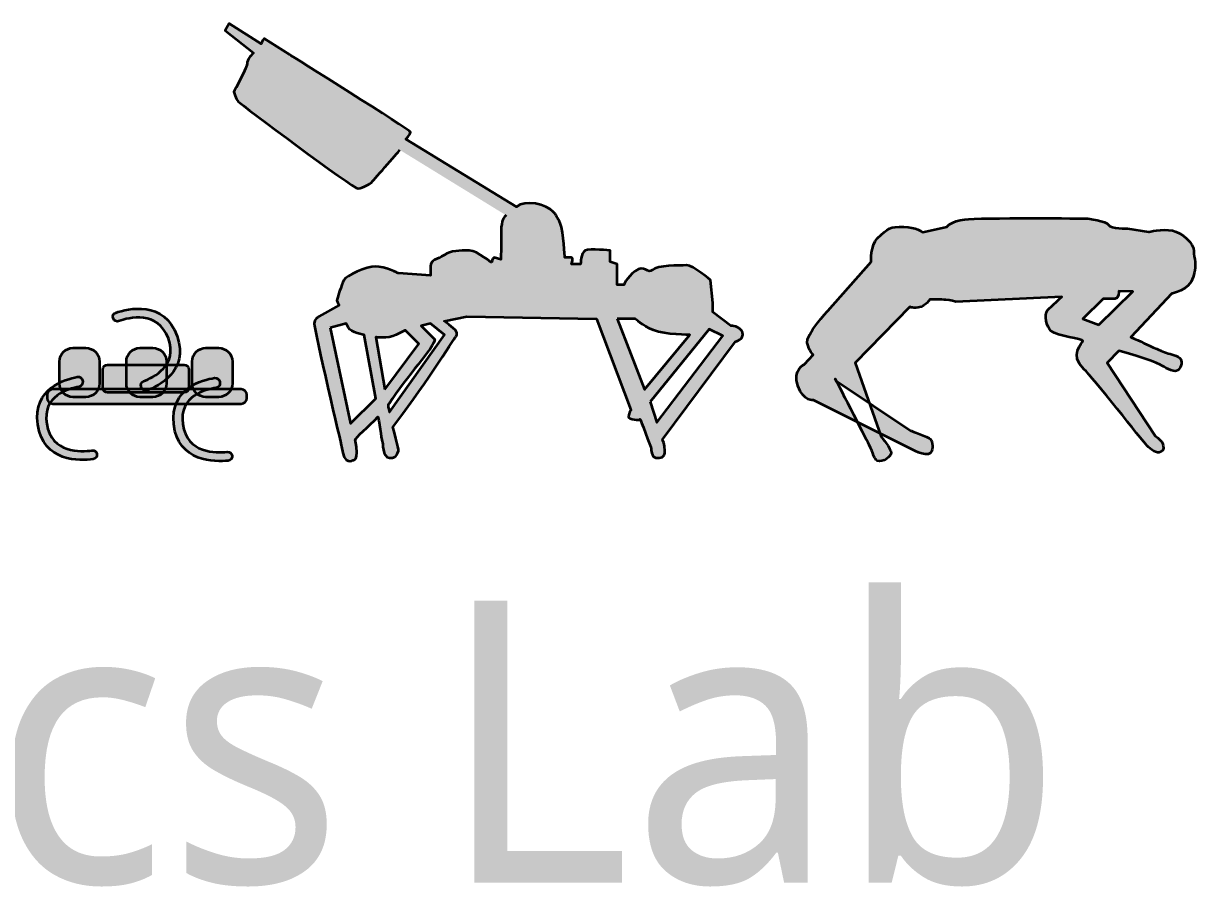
# Model space of a CAD drawing. Header units: inches. Extents: x 0.5 to 29.5, y -10.6 to -3.5.
# Drawn here: x 19.95 to 29.55, y -10.6 to -3.55 of the extents above; entities that cross this region are included whole.
import ezdxf

# ---------------------------------------------------------------- set-up
doc = ezdxf.new("R2010")
doc.units = ezdxf.units.IN
doc.header["$MEASUREMENT"] = 0
doc.layers.add('Layer 1', color=7, linetype='Continuous', lineweight=0)

# ---------------------------------------------------------------- blocks, each defined once
blk = doc.blocks.new('Block_2')
at = {"layer": 'Layer 1', "true_color": 0x000000, "transparency": 33554687}
h = blk.add_hatch(color=18, dxfattribs=at)
h.dxf.hatch_style = 2
edge = h.paths.add_edge_path()
edge.add_spline(control_points=[(20.919, -6.5292), (20.9255, -6.5466), (20.9449, -6.5555), (20.9622, -6.549), (21.0541, -6.5141), (21.3068, -6.3901), (21.2088, -6.1057), (21.1054, -5.8053), (20.8057, -5.8792), (20.7067, -5.9131), (20.6889, -5.9192), (20.6796, -5.9389), (20.6862, -5.9566), (20.6862, -5.9566), (20.6881, -5.9617), (20.6881, -5.9617), (20.6945, -5.9788), (20.7134, -5.9877), (20.7306, -5.9816), (20.8152, -5.9519), (21.0517, -5.8928), (21.1373, -6.1227), (21.2196, -6.3434), (21.0154, -6.4425), (20.9337, -6.4725), (20.9163, -6.4789), (20.9075, -6.4983), (20.914, -6.5157), (20.914, -6.5157), (20.919, -6.5292), (20.919, -6.5292)], knot_values=[0, 0, 0, 0, 1, 1, 1, 2, 2, 2, 3, 3, 3, 4, 4, 4, 5, 5, 5, 6, 6, 6, 7, 7, 7, 8, 8, 8, 9, 9, 9, 10, 10, 10, 10], degree=3, periodic=0)
h = blk.add_hatch(color=18, dxfattribs=at)
h.dxf.hatch_style = 2
edge = h.paths.add_edge_path()
edge.add_spline(control_points=[(20.4635, -6.2008), (20.4635, -6.2008), (20.3585, -6.2008), (20.3585, -6.2008), (20.2969, -6.2008), (20.2469, -6.2508), (20.2469, -6.3124), (20.2469, -6.3124), (20.2469, -6.4904), (20.2469, -6.4904), (20.2469, -6.5521), (20.2969, -6.602), (20.3585, -6.602), (20.3585, -6.602), (20.4635, -6.602), (20.4635, -6.602), (20.5252, -6.602), (20.5751, -6.5521), (20.5751, -6.4904), (20.5751, -6.4904), (20.5751, -6.3124), (20.5751, -6.3124), (20.5751, -6.2508), (20.5252, -6.2008), (20.4635, -6.2008)], knot_values=[0, 0, 0, 0, 1, 1, 1, 2, 2, 2, 3, 3, 3, 4, 4, 4, 5, 5, 5, 6, 6, 6, 7, 7, 7, 8, 8, 8, 8], degree=3, periodic=0)
h = blk.add_hatch(color=18, dxfattribs=at)
h.dxf.hatch_style = 2
edge = h.paths.add_edge_path()
edge.add_spline(control_points=[(21.0106, -6.2008), (21.0106, -6.2008), (20.9056, -6.2008), (20.9056, -6.2008), (20.8439, -6.2008), (20.794, -6.2508), (20.794, -6.3124), (20.794, -6.3124), (20.794, -6.4904), (20.794, -6.4904), (20.794, -6.5521), (20.8439, -6.602), (20.9056, -6.602), (20.9056, -6.602), (21.0106, -6.602), (21.0106, -6.602), (21.0723, -6.602), (21.1222, -6.5521), (21.1222, -6.4904), (21.1222, -6.4904), (21.1222, -6.3124), (21.1222, -6.3124), (21.1222, -6.2508), (21.0723, -6.2008), (21.0106, -6.2008)], knot_values=[0, 0, 0, 0, 1, 1, 1, 2, 2, 2, 3, 3, 3, 4, 4, 4, 5, 5, 5, 6, 6, 6, 7, 7, 7, 8, 8, 8, 8], degree=3, periodic=0)
h = blk.add_hatch(color=18, dxfattribs=at)
h.dxf.hatch_style = 2
edge = h.paths.add_edge_path()
edge.add_spline(control_points=[(21.5486, -6.2008), (21.5486, -6.2008), (21.4435, -6.2008), (21.4435, -6.2008), (21.3819, -6.2008), (21.3319, -6.2508), (21.3319, -6.3124), (21.3319, -6.3124), (21.3319, -6.4904), (21.3319, -6.4904), (21.3319, -6.5521), (21.3819, -6.602), (21.4435, -6.602), (21.4435, -6.602), (21.5486, -6.602), (21.5486, -6.602), (21.6102, -6.602), (21.6602, -6.5521), (21.6602, -6.4904), (21.6602, -6.4904), (21.6602, -6.3124), (21.6602, -6.3124), (21.6602, -6.2508), (21.6102, -6.2008), (21.5486, -6.2008)], knot_values=[0, 0, 0, 0, 1, 1, 1, 2, 2, 2, 3, 3, 3, 4, 4, 4, 5, 5, 5, 6, 6, 6, 7, 7, 7, 8, 8, 8, 8], degree=3, periodic=0)
h = blk.add_hatch(color=18, dxfattribs=at)
h.dxf.hatch_style = 2
edge = h.paths.add_edge_path()
edge.add_spline(control_points=[(20.6413, -6.5656), (20.6413, -6.5656), (21.2658, -6.5656), (21.2658, -6.5656), (21.2872, -6.5656), (21.3046, -6.5482), (21.3046, -6.5267), (21.3046, -6.5267), (21.3046, -6.3764), (21.3046, -6.3764), (21.3046, -6.355), (21.2872, -6.3376), (21.2658, -6.3376), (21.2658, -6.3376), (20.6413, -6.3376), (20.6413, -6.3376), (20.6199, -6.3376), (20.6025, -6.355), (20.6025, -6.3764), (20.6025, -6.3764), (20.6025, -6.5267), (20.6025, -6.5267), (20.6025, -6.5482), (20.6199, -6.5656), (20.6413, -6.5656)], knot_values=[0, 0, 0, 0, 1, 1, 1, 2, 2, 2, 3, 3, 3, 4, 4, 4, 5, 5, 5, 6, 6, 6, 7, 7, 7, 8, 8, 8, 8], degree=3, periodic=0)
h = blk.add_hatch(color=18, dxfattribs=at)
h.dxf.hatch_style = 2
edge = h.paths.add_edge_path()
edge.add_spline(control_points=[(20.4355, -6.4672), (20.4322, -6.4473), (20.4132, -6.4339), (20.3933, -6.4374), (20.294, -6.4552), (20.0284, -6.5304), (20.0699, -6.8251), (20.1138, -7.1369), (20.417, -7.1245), (20.5233, -7.1102), (20.5435, -7.1075), (20.5574, -7.0884), (20.5541, -7.0683), (20.5541, -7.0683), (20.5541, -7.0683), (20.5541, -7.0683), (20.5508, -7.0488), (20.5326, -7.0355), (20.5131, -7.0383), (20.4223, -7.0513), (20.1832, -7.0617), (20.1433, -6.8221), (20.105, -6.592), (20.3195, -6.5325), (20.4072, -6.5178), (20.4269, -6.5145), (20.4403, -6.4959), (20.437, -6.4761), (20.437, -6.4761), (20.4355, -6.4672), (20.4355, -6.4672)], knot_values=[0, 0, 0, 0, 1, 1, 1, 2, 2, 2, 3, 3, 3, 4, 4, 4, 5, 5, 5, 6, 6, 6, 7, 7, 7, 8, 8, 8, 9, 9, 9, 10, 10, 10, 10], degree=3, periodic=0)
h = blk.add_hatch(color=18, dxfattribs=at)
h.dxf.hatch_style = 2
edge = h.paths.add_edge_path()
edge.add_spline(control_points=[(21.5572, -6.477), (21.5544, -6.4569), (21.5358, -6.443), (21.5158, -6.446), (21.4161, -6.461), (21.1484, -6.5287), (21.1817, -6.8245), (21.217, -7.1374), (21.5204, -7.1334), (21.627, -7.1221), (21.6473, -7.12), (21.6618, -7.1013), (21.659, -7.0811), (21.659, -7.0811), (21.659, -7.0811), (21.659, -7.0811), (21.6563, -7.0615), (21.6384, -7.0478), (21.6188, -7.05), (21.5277, -7.0604), (21.2884, -7.0642), (21.2552, -6.8235), (21.2234, -6.5925), (21.4394, -6.539), (21.5274, -6.5268), (21.5473, -6.524), (21.5612, -6.5057), (21.5584, -6.4859), (21.5584, -6.4859), (21.5572, -6.477), (21.5572, -6.477)], knot_values=[0, 0, 0, 0, 1, 1, 1, 2, 2, 2, 3, 3, 3, 4, 4, 4, 5, 5, 5, 6, 6, 6, 7, 7, 7, 8, 8, 8, 9, 9, 9, 10, 10, 10, 10], degree=3, periodic=0)
h = blk.add_hatch(color=18, dxfattribs=at)
h.dxf.hatch_style = 2
edge = h.paths.add_edge_path()
edge.add_spline(control_points=[(21.7325, -6.6567), (21.7325, -6.6567), (20.1928, -6.6567), (20.1928, -6.6567), (20.1673, -6.6567), (20.1466, -6.636), (20.1466, -6.6105), (20.1466, -6.6105), (20.1466, -6.5844), (20.1466, -6.5844), (20.1466, -6.5589), (20.1673, -6.5382), (20.1928, -6.5382), (20.1928, -6.5382), (21.7325, -6.5382), (21.7325, -6.5382), (21.758, -6.5382), (21.7787, -6.5589), (21.7787, -6.5844), (21.7787, -6.5844), (21.7787, -6.6105), (21.7787, -6.6105), (21.7787, -6.636), (21.758, -6.6567), (21.7325, -6.6567)], knot_values=[0, 0, 0, 0, 1, 1, 1, 2, 2, 2, 3, 3, 3, 4, 4, 4, 5, 5, 5, 6, 6, 6, 7, 7, 7, 8, 8, 8, 8], degree=3, periodic=0)
at = {"layer": 'Layer 1', "color": 18, "lineweight": 35, "true_color": 0x000000}
for points, knots in [([(20.919, -6.5292), (20.9255, -6.5466), (20.9449, -6.5555), (20.9622, -6.549), (21.0541, -6.5141), (21.3068, -6.3901), (21.2088, -6.1057), (21.1054, -5.8053), (20.8057, -5.8792), (20.7067, -5.9131), (20.6889, -5.9192), (20.6796, -5.9389), (20.6862, -5.9566), (20.6862, -5.9566), (20.6881, -5.9617), (20.6881, -5.9617), (20.6945, -5.9788), (20.7134, -5.9877), (20.7306, -5.9816), (20.8152, -5.9519), (21.0517, -5.8928), (21.1373, -6.1227), (21.2196, -6.3434), (21.0154, -6.4425), (20.9337, -6.4725), (20.9163, -6.4789), (20.9075, -6.4983), (20.914, -6.5157), (20.914, -6.5157), (20.919, -6.5292), (20.919, -6.5292)], [0, 0, 0, 0, 1, 1, 1, 2, 2, 2, 3, 3, 3, 4, 4, 4, 5, 5, 5, 6, 6, 6, 7, 7, 7, 8, 8, 8, 9, 9, 9, 10, 10, 10, 10]), ([(20.4635, -6.2008), (20.4635, -6.2008), (20.3585, -6.2008), (20.3585, -6.2008), (20.2969, -6.2008), (20.2469, -6.2508), (20.2469, -6.3124), (20.2469, -6.3124), (20.2469, -6.4904), (20.2469, -6.4904), (20.2469, -6.5521), (20.2969, -6.602), (20.3585, -6.602), (20.3585, -6.602), (20.4635, -6.602), (20.4635, -6.602), (20.5252, -6.602), (20.5751, -6.5521), (20.5751, -6.4904), (20.5751, -6.4904), (20.5751, -6.3124), (20.5751, -6.3124), (20.5751, -6.2508), (20.5252, -6.2008), (20.4635, -6.2008)], [0, 0, 0, 0, 1, 1, 1, 2, 2, 2, 3, 3, 3, 4, 4, 4, 5, 5, 5, 6, 6, 6, 7, 7, 7, 8, 8, 8, 8]), ([(21.0106, -6.2008), (21.0106, -6.2008), (20.9056, -6.2008), (20.9056, -6.2008), (20.8439, -6.2008), (20.794, -6.2508), (20.794, -6.3124), (20.794, -6.3124), (20.794, -6.4904), (20.794, -6.4904), (20.794, -6.5521), (20.8439, -6.602), (20.9056, -6.602), (20.9056, -6.602), (21.0106, -6.602), (21.0106, -6.602), (21.0723, -6.602), (21.1222, -6.5521), (21.1222, -6.4904), (21.1222, -6.4904), (21.1222, -6.3124), (21.1222, -6.3124), (21.1222, -6.2508), (21.0723, -6.2008), (21.0106, -6.2008)], [0, 0, 0, 0, 1, 1, 1, 2, 2, 2, 3, 3, 3, 4, 4, 4, 5, 5, 5, 6, 6, 6, 7, 7, 7, 8, 8, 8, 8]), ([(21.5486, -6.2008), (21.5486, -6.2008), (21.4435, -6.2008), (21.4435, -6.2008), (21.3819, -6.2008), (21.3319, -6.2508), (21.3319, -6.3124), (21.3319, -6.3124), (21.3319, -6.4904), (21.3319, -6.4904), (21.3319, -6.5521), (21.3819, -6.602), (21.4435, -6.602), (21.4435, -6.602), (21.5486, -6.602), (21.5486, -6.602), (21.6102, -6.602), (21.6602, -6.5521), (21.6602, -6.4904), (21.6602, -6.4904), (21.6602, -6.3124), (21.6602, -6.3124), (21.6602, -6.2508), (21.6102, -6.2008), (21.5486, -6.2008)], [0, 0, 0, 0, 1, 1, 1, 2, 2, 2, 3, 3, 3, 4, 4, 4, 5, 5, 5, 6, 6, 6, 7, 7, 7, 8, 8, 8, 8]), ([(20.6413, -6.5656), (20.6413, -6.5656), (21.2658, -6.5656), (21.2658, -6.5656), (21.2872, -6.5656), (21.3046, -6.5482), (21.3046, -6.5267), (21.3046, -6.5267), (21.3046, -6.3764), (21.3046, -6.3764), (21.3046, -6.355), (21.2872, -6.3376), (21.2658, -6.3376), (21.2658, -6.3376), (20.6413, -6.3376), (20.6413, -6.3376), (20.6199, -6.3376), (20.6025, -6.355), (20.6025, -6.3764), (20.6025, -6.3764), (20.6025, -6.5267), (20.6025, -6.5267), (20.6025, -6.5482), (20.6199, -6.5656), (20.6413, -6.5656)], [0, 0, 0, 0, 1, 1, 1, 2, 2, 2, 3, 3, 3, 4, 4, 4, 5, 5, 5, 6, 6, 6, 7, 7, 7, 8, 8, 8, 8]), ([(20.4355, -6.4672), (20.4322, -6.4473), (20.4132, -6.4339), (20.3933, -6.4374), (20.294, -6.4552), (20.0284, -6.5304), (20.0699, -6.8251), (20.1138, -7.1369), (20.417, -7.1245), (20.5233, -7.1102), (20.5435, -7.1075), (20.5574, -7.0884), (20.5541, -7.0683), (20.5541, -7.0683), (20.5541, -7.0683), (20.5541, -7.0683), (20.5508, -7.0488), (20.5326, -7.0355), (20.5131, -7.0383), (20.4223, -7.0513), (20.1832, -7.0617), (20.1433, -6.8221), (20.105, -6.592), (20.3195, -6.5325), (20.4072, -6.5178), (20.4269, -6.5145), (20.4403, -6.4959), (20.437, -6.4761), (20.437, -6.4761), (20.4355, -6.4672), (20.4355, -6.4672)], [0, 0, 0, 0, 1, 1, 1, 2, 2, 2, 3, 3, 3, 4, 4, 4, 5, 5, 5, 6, 6, 6, 7, 7, 7, 8, 8, 8, 9, 9, 9, 10, 10, 10, 10]), ([(21.5572, -6.477), (21.5544, -6.4569), (21.5358, -6.443), (21.5158, -6.446), (21.4161, -6.461), (21.1484, -6.5287), (21.1817, -6.8245), (21.217, -7.1374), (21.5204, -7.1334), (21.627, -7.1221), (21.6473, -7.12), (21.6618, -7.1013), (21.659, -7.0811), (21.659, -7.0811), (21.659, -7.0811), (21.659, -7.0811), (21.6563, -7.0615), (21.6384, -7.0478), (21.6188, -7.05), (21.5277, -7.0604), (21.2884, -7.0642), (21.2552, -6.8235), (21.2234, -6.5925), (21.4394, -6.539), (21.5274, -6.5268), (21.5473, -6.524), (21.5612, -6.5057), (21.5584, -6.4859), (21.5584, -6.4859), (21.5572, -6.477), (21.5572, -6.477)], [0, 0, 0, 0, 1, 1, 1, 2, 2, 2, 3, 3, 3, 4, 4, 4, 5, 5, 5, 6, 6, 6, 7, 7, 7, 8, 8, 8, 9, 9, 9, 10, 10, 10, 10]), ([(21.7325, -6.6567), (21.7325, -6.6567), (20.1928, -6.6567), (20.1928, -6.6567), (20.1673, -6.6567), (20.1466, -6.636), (20.1466, -6.6105), (20.1466, -6.6105), (20.1466, -6.5844), (20.1466, -6.5844), (20.1466, -6.5589), (20.1673, -6.5382), (20.1928, -6.5382), (20.1928, -6.5382), (21.7325, -6.5382), (21.7325, -6.5382), (21.758, -6.5382), (21.7787, -6.5589), (21.7787, -6.5844), (21.7787, -6.5844), (21.7787, -6.6105), (21.7787, -6.6105), (21.7787, -6.636), (21.758, -6.6567), (21.7325, -6.6567)], [0, 0, 0, 0, 1, 1, 1, 2, 2, 2, 3, 3, 3, 4, 4, 4, 5, 5, 5, 6, 6, 6, 7, 7, 7, 8, 8, 8, 8])]:
    blk.add_open_spline(points, degree=3, knots=knots, dxfattribs=at)

msp = doc.modelspace()

# ---------------------------------------------------------------- hatches: boundary and pattern name
at = {"layer": 'Layer 1', "true_color": 0x000000, "transparency": 33554687}
h = msp.add_hatch(color=18, dxfattribs=at)
h.dxf.hatch_style = 2
edge = h.paths.add_edge_path()
edge.add_spline(control_points=[(22.4598, -6.0373), (22.4598, -6.0373), (22.5901, -6.0001), (22.5901, -6.0001), (22.5901, -6.0001), (22.5901, -6.0001), (22.6087, -6.0373), (22.6273, -6.0746), (22.739, -6.0932), (22.739, -6.0932), (22.739, -6.0932), (22.832, -6.6143), (22.832, -6.6143), (22.832, -6.6143), (22.6273, -6.819), (22.6273, -6.819), (22.6273, -6.819), (22.4598, -6.0373), (22.4598, -6.0373)], knot_values=[0, 0, 0, 0, 1, 1, 1, 2, 2, 2, 3, 3, 3, 4, 4, 4, 5, 5, 5, 6, 6, 6, 6], degree=3, periodic=0)
edge = h.paths.add_edge_path()
edge.add_spline(control_points=[(22.9065, -6.5398), (22.9065, -6.5398), (22.832, -6.1118), (22.832, -6.1118), (22.832, -6.1118), (22.9251, -6.1304), (22.9995, -6.0932), (23.074, -6.056), (23.074, -6.056), (23.074, -6.056), (23.074, -6.056), (23.1856, -6.1676), (23.1856, -6.1676), (23.1856, -6.1676), (22.9065, -6.5398), (22.9065, -6.5398)], knot_values=[0, 0, 0, 0, 1, 1, 1, 2, 2, 2, 3, 3, 3, 4, 4, 4, 5, 5, 5, 5], degree=3, periodic=0)
edge = h.paths.add_edge_path()
edge.add_spline(control_points=[(22.9437, -6.6515), (23.074, -6.4468), (23.3159, -6.1862), (23.3159, -6.1304), (23.3159, -6.1304), (23.2043, -6.0187), (23.2043, -6.0187), (23.2043, -6.0187), (23.2787, -6.0001), (23.2787, -6.0001), (23.2787, -6.0001), (23.3932, -6.0932), (23.3932, -6.0932), (23.3932, -6.0932), (22.9437, -6.726), (22.9437, -6.726), (22.9251, -6.6515), (22.9337, -6.6672), (22.9437, -6.6515)], knot_values=[0, 0, 0, 0, 1, 1, 1, 2, 2, 2, 3, 3, 3, 4, 4, 4, 5, 5, 5, 6, 6, 6, 6], degree=3, periodic=0)
edge = h.paths.add_edge_path()
edge.add_spline(control_points=[(24.8048, -5.9629), (24.8048, -5.9629), (24.9537, -5.9629), (24.9537, -5.9629), (24.9537, -5.9629), (25.0095, -6.0187), (25.1026, -6.056), (25.1956, -6.0932), (25.4004, -6.0932), (25.4004, -6.0932), (25.4004, -6.0932), (25.0281, -6.5398), (25.0281, -6.5398), (25.0281, -6.5398), (24.8048, -5.9629), (24.8048, -5.9629)], knot_values=[0, 0, 0, 0, 1, 1, 1, 2, 2, 2, 3, 3, 3, 4, 4, 4, 5, 5, 5, 5], degree=3, periodic=0)
edge = h.paths.add_edge_path()
edge.add_spline(control_points=[(25.0747, -6.6422), (25.0747, -6.6422), (25.5586, -6.0467), (25.5586, -6.0467), (25.5586, -6.0467), (25.6702, -6.1025), (25.6702, -6.1025), (25.6702, -6.1025), (25.1305, -6.8097), (25.1305, -6.8097), (25.1305, -6.8097), (25.0747, -6.6422), (25.0747, -6.6422)], knot_values=[0, 0, 0, 0, 1, 1, 1, 2, 2, 2, 3, 3, 3, 4, 4, 4, 4], degree=3, periodic=0)
edge = h.paths.add_edge_path()
edge.add_spline(control_points=[(23.898, -5.1167), (23.8564, -5.1445), (23.8564, -5.2279), (23.8564, -5.2834), (23.8564, -5.3602), (23.8556, -5.479), (23.8556, -5.479), (23.8556, -5.479), (23.7998, -5.4604), (23.7998, -5.4604), (23.7998, -5.4604), (23.7812, -5.479), (23.7812, -5.4976), (23.7812, -5.5162), (23.6695, -5.4046), (23.5951, -5.4046), (23.5206, -5.4046), (23.4462, -5.4046), (23.3904, -5.4418), (23.3345, -5.479), (23.2787, -5.479), (23.2787, -5.5348), (23.2787, -5.5907), (23.2787, -5.6093), (23.2787, -5.6093), (23.2787, -5.6093), (23.0181, -5.5907), (23.0181, -5.5907), (23.0181, -5.5907), (22.9065, -5.5348), (22.832, -5.5348), (22.7576, -5.5348), (22.5901, -5.6093), (22.5715, -5.6465), (22.5529, -5.6837), (22.5156, -5.7954), (22.5156, -5.814), (22.5156, -5.8326), (22.5342, -5.8512), (22.5342, -5.8512), (22.5342, -5.8512), (22.3667, -5.9443), (22.3667, -5.9443), (22.3667, -5.9443), (22.3295, -5.9629), (22.3295, -6.0001), (22.3295, -6.059), (22.5529, -7.0051), (22.5529, -7.0051), (22.5715, -7.1726), (22.6459, -7.1168), (22.6459, -7.1168), (22.6459, -7.1168), (22.7018, -7.1354), (22.6645, -6.9493), (22.6639, -6.9414), (22.7762, -6.8376), (22.8506, -6.7632), (22.8693, -6.8376), (22.8789, -6.9776), (22.8879, -6.9679), (22.8892, -6.9664), (22.8879, -7.0982), (22.9437, -7.0982), (22.9809, -7.0982), (22.9995, -7.0982), (23.0181, -7.0424), (23.023, -7.0278), (22.971, -6.8477), (22.9716, -6.8469), (23.1856, -6.5771), (23.4834, -6.1118), (23.4834, -6.1118), (23.4834, -6.1118), (23.5113, -6.0839), (23.4834, -6.056), (23.4369, -6.0094), (23.3904, -5.9815), (23.3904, -5.9815), (23.3904, -5.9815), (23.5765, -5.9443), (23.5765, -5.9443), (23.5765, -5.9443), (24.6373, -5.9629), (24.6373, -5.9629), (24.6373, -5.9629), (24.9165, -6.7074), (24.9165, -6.7074), (24.9165, -6.7074), (24.8979, -6.7446), (24.8979, -6.7632), (24.8979, -6.7818), (24.9909, -6.8004), (24.9909, -6.7818), (24.9909, -6.7632), (25.084, -7.0237), (25.084, -7.0237), (25.084, -7.0237), (25.084, -7.0982), (25.1212, -7.0982), (25.1584, -7.0982), (25.1956, -7.1012), (25.1956, -7.0424), (25.1956, -6.9865), (25.177, -6.9493), (25.177, -6.9493), (25.177, -6.9493), (25.7726, -6.149), (25.7726, -6.149), (25.7726, -6.149), (25.847, -6.1304), (25.8284, -6.0746), (25.8098, -6.0187), (25.7354, -6.0187), (25.7354, -6.0187), (25.7354, -6.0187), (25.5865, -5.9071), (25.5865, -5.9071), (25.5865, -5.9071), (25.5865, -5.8326), (25.5865, -5.8326), (25.5865, -5.8326), (25.5679, -5.6465), (25.5679, -5.6465), (25.5679, -5.6465), (25.4283, -5.5255), (25.3725, -5.5255), (25.3166, -5.5255), (25.1305, -5.5255), (25.0933, -5.5628), (25.0561, -5.6), (25.0281, -5.5162), (24.9537, -5.5721), (24.8793, -5.6279), (24.8606, -5.6837), (24.8606, -5.6837), (24.8606, -5.6837), (24.8048, -5.6837), (24.8048, -5.6837), (24.8048, -5.6837), (24.8048, -5.5162), (24.8048, -5.5162), (24.8048, -5.5162), (24.749, -5.4976), (24.749, -5.4976), (24.749, -5.4976), (24.749, -5.4046), (24.749, -5.4046), (24.749, -5.4046), (24.5815, -5.386), (24.5443, -5.4046), (24.507, -5.4232), (24.507, -5.5162), (24.507, -5.5162), (24.507, -5.5162), (24.4326, -5.5162), (24.4326, -5.5162), (24.4326, -5.5162), (24.4512, -5.4604), (24.4326, -5.4604), (24.414, -5.4604), (24.3768, -5.4604), (24.3768, -5.4604), (24.3768, -5.4604), (24.3702, -5.2556), (24.3395, -5.1812), (24.3237, -5.1428), (24.3019, -5.1083), (24.2837, -5.0882), (24.2261, -5.0244), (24.0507, -4.9861), (23.9814, -5.0473), (23.9814, -5.0473), (23.0789, -4.4956), (23.0789, -4.4956), (23.0789, -4.4956), (23.1179, -4.4558), (23.1166, -4.4372), (23.1153, -4.4187), (22.1278, -3.8037), (22.1278, -3.8037), (22.1278, -3.8037), (21.9214, -3.6715), (21.9214, -3.6715), (21.9041, -3.6914), (21.8966, -3.715), (21.8966, -3.715), (21.8966, -3.715), (21.6343, -3.549), (21.6343, -3.549), (21.6343, -3.549), (21.601, -3.6073), (21.601, -3.6073), (21.601, -3.6073), (21.8322, -3.7891), (21.8322, -3.7891), (21.8322, -3.7891), (21.7713, -3.849), (21.7826, -3.8762), (21.7876, -3.8883), (21.6734, -4.1066), (21.6734, -4.1066), (21.6734, -4.1066), (21.687, -4.1705), (21.7069, -4.1877), (21.7268, -4.205), (22.6523, -4.9013), (22.6894, -4.8987), (22.7266, -4.8961), (22.7974, -4.8494), (22.7974, -4.8494), (22.7974, -4.8494), (23.0121, -4.6024), (23.0293, -4.5826)], knot_values=[0, 0, 0, 0, 1, 1, 1, 2, 2, 2, 3, 3, 3, 4, 4, 4, 5, 5, 5, 6, 6, 6, 7, 7, 7, 8, 8, 8, 9, 9, 9, 10, 10, 10, 11, 11, 11, 12, 12, 12, 13, 13, 13, 14, 14, 14, 15, 15, 15, 16, 16, 16, 17, 17, 17, 18, 18, 18, 19, 19, 19, 20, 20, 20, 21, 21, 21, 22, 22, 22, 23, 23, 23, 24, 24, 24, 25, 25, 25, 26, 26, 26, 27, 27, 27, 28, 28, 28, 29, 29, 29, 30, 30, 30, 31, 31, 31, 32, 32, 32, 33, 33, 33, 34, 34, 34, 35, 35, 35, 36, 36, 36, 37, 37, 37, 38, 38, 38, 39, 39, 39, 40, 40, 40, 41, 41, 41, 42, 42, 42, 43, 43, 43, 44, 44, 44, 45, 45, 45, 46, 46, 46, 47, 47, 47, 48, 48, 48, 49, 49, 49, 50, 50, 50, 51, 51, 51, 52, 52, 52, 53, 53, 53, 54, 54, 54, 55, 55, 55, 56, 56, 56, 57, 57, 57, 58, 58, 58, 59, 59, 59, 60, 60, 60, 61, 61, 61, 62, 62, 62, 63, 63, 63, 64, 64, 64, 65, 65, 65, 66, 66, 66, 67, 67, 67, 68, 68, 68, 69, 69, 69, 70, 70, 70, 71, 71, 71, 71], degree=3, periodic=0)
edge.add_line((23.0293, -4.5826), (23.898, -5.1167))
h = msp.add_hatch(color=18, dxfattribs=at)
h.dxf.hatch_style = 2
edge = h.paths.add_edge_path()
edge.add_spline(control_points=[(28.7416, -6.0129), (28.7416, -6.0129), (28.611, -5.964), (28.611, -5.964), (28.611, -5.964), (28.7742, -5.8008), (28.7742, -5.8008), (28.7742, -5.8008), (28.7892, -5.7976), (28.8724, -5.7997), (28.905, -5.8005), (28.9066, -5.7353), (28.9066, -5.7353), (28.9066, -5.7353), (29.0208, -5.7382), (29.0208, -5.7382), (29.0208, -5.7382), (28.7416, -6.0129), (28.7416, -6.0129)], knot_values=[0, 0, 0, 0, 1, 1, 1, 2, 2, 2, 3, 3, 3, 4, 4, 4, 5, 5, 5, 6, 6, 6, 6], degree=3, periodic=0)
edge = h.paths.add_edge_path()
edge.add_spline(control_points=[(29.5185, -5.4093), (29.5201, -5.344), (29.4243, -5.26), (29.3432, -5.2416), (29.262, -5.2232), (29.147, -5.2529), (29.147, -5.2529), (29.147, -5.2529), (28.9763, -5.2241), (28.9763, -5.2241), (28.9763, -5.2241), (28.8375, -5.2287), (28.822, -5.1957), (28.8065, -5.1627), (28.6438, -5.1422), (28.6438, -5.1422), (28.6438, -5.1422), (27.7625, -5.1362), (27.6479, -5.1496), (27.5333, -5.163), (27.4995, -5.2111), (27.4995, -5.2111), (27.4995, -5.2111), (27.3025, -5.2551), (27.3025, -5.2551), (27.3025, -5.2551), (27.2478, -5.2129), (27.1486, -5.2104), (27.0344, -5.2075), (27.0176, -5.2234), (26.934, -5.3029), (26.8749, -5.3591), (26.8801, -5.4974), (26.8801, -5.4974), (26.8801, -5.4974), (26.5272, -5.8965), (26.5272, -5.8965), (26.5272, -5.8965), (26.3446, -6.0941), (26.3592, -6.1598), (26.3739, -6.2254), (26.4082, -6.2577), (26.4082, -6.2577), (26.4082, -6.2577), (26.3366, -6.3324), (26.3366, -6.3324), (26.3366, -6.3324), (26.2375, -6.3788), (26.2831, -6.5106), (26.3287, -6.6423), (26.4107, -6.6281), (26.4107, -6.6281), (26.4107, -6.6281), (27.2005, -7.0235), (27.2005, -7.0235), (27.2005, -7.0235), (27.3293, -7.0921), (27.3628, -7.0603), (27.3962, -7.0285), (27.3816, -6.9628), (27.3657, -6.9461), (27.3498, -6.9294), (27.2042, -6.8767), (27.2042, -6.8767), (27.2042, -6.8767), (26.5943, -6.4695), (26.5943, -6.4695), (26.5943, -6.4695), (26.5877, -6.4535), (26.5877, -6.4535), (26.5877, -6.4535), (26.8341, -6.93), (26.8651, -6.9919), (26.8977, -7.0572), (26.9084, -7.1152), (26.9303, -7.1225), (26.9793, -7.1388), (27.0437, -7.0898), (27.0446, -7.0572), (27.0454, -7.0246), (26.963, -6.9267), (26.963, -6.9267), (26.963, -6.9267), (26.7508, -6.3229), (26.7508, -6.3229), (26.7508, -6.3229), (27.1972, -5.8645), (27.1972, -5.8645), (27.1972, -5.8645), (27.2237, -5.8807), (27.2893, -5.866), (27.3488, -5.832), (27.362, -5.8034), (27.362, -5.8034), (27.362, -5.8034), (27.4599, -5.8059), (27.4925, -5.8067), (27.5251, -5.8076), (27.5737, -5.8251), (27.5737, -5.8251), (27.5737, -5.8251), (28.4399, -5.7818), (28.4399, -5.7818), (28.4399, -5.7818), (28.3562, -5.8613), (28.3228, -5.8931), (28.2893, -5.9249), (28.3173, -6.0343), (28.35, -6.0619), (28.4023, -6.1059), (28.6115, -6.1271), (28.611, -6.1434), (28.6106, -6.1598), (28.4931, -6.2565), (28.6207, -6.374), (28.6886, -6.4365), (29.1035, -6.9657), (29.1353, -6.9992), (29.1671, -7.0326), (29.2152, -7.0665), (29.2483, -7.051), (29.2813, -7.0355), (29.2658, -7.0025), (29.2663, -6.9862), (29.2667, -6.9698), (29.2027, -6.9193), (29.2027, -6.9193), (29.2027, -6.9193), (28.8098, -6.3217), (28.8098, -6.3217), (28.8098, -6.3217), (28.9048, -6.225), (28.9048, -6.225), (28.9048, -6.225), (29.1696, -6.2934), (29.2474, -6.3393), (29.2758, -6.3559), (29.347, -6.3993), (29.378, -6.3882), (29.4107, -6.3764), (29.4293, -6.3197), (29.4106, -6.2903), (29.3927, -6.2621), (29.3283, -6.2511), (29.2964, -6.2413), (29.2864, -6.2383), (29.2148, -6.2087), (29.2148, -6.2087), (29.1339, -6.1759), (29.0853, -6.146), (29.0044, -6.1132), (29.0044, -6.1132), (29.3383, -5.7556), (29.3383, -5.7556), (29.3383, -5.7556), (29.4776, -5.7347), (29.5131, -5.6213), (29.5486, -5.508), (29.5168, -5.4745), (29.5185, -5.4093)], knot_values=[0, 0, 0, 0, 1, 1, 1, 2, 2, 2, 3, 3, 3, 4, 4, 4, 5, 5, 5, 6, 6, 6, 7, 7, 7, 8, 8, 8, 9, 9, 9, 10, 10, 10, 11, 11, 11, 12, 12, 12, 13, 13, 13, 14, 14, 14, 15, 15, 15, 16, 16, 16, 17, 17, 17, 18, 18, 18, 19, 19, 19, 20, 20, 20, 21, 21, 21, 22, 22, 22, 23, 23, 23, 24, 24, 24, 25, 25, 25, 26, 26, 26, 27, 27, 27, 28, 28, 28, 29, 29, 29, 30, 30, 30, 31, 31, 31, 32, 32, 32, 33, 33, 33, 34, 34, 34, 35, 35, 35, 36, 36, 36, 37, 37, 37, 38, 38, 38, 39, 39, 39, 40, 40, 40, 41, 41, 41, 42, 42, 42, 43, 43, 43, 44, 44, 44, 45, 45, 45, 46, 46, 46, 47, 47, 47, 48, 48, 48, 49, 49, 49, 50, 50, 50, 51, 51, 51, 52, 52, 52, 53, 53, 53, 53], degree=3, periodic=0)

# ---------------------------------------------------------------- linework, layer by layer
at = {"layer": 'Layer 1', "color": 18, "lineweight": 35, "true_color": 0x000000}
for points, knots in [([(23.898, -5.1167), (23.8564, -5.1445), (23.8564, -5.2279), (23.8564, -5.2834), (23.8564, -5.3602), (23.8556, -5.479), (23.8556, -5.479), (23.8556, -5.479), (23.7998, -5.4604), (23.7998, -5.4604), (23.7998, -5.4604), (23.7812, -5.479), (23.7812, -5.4976), (23.7812, -5.5162), (23.6695, -5.4046), (23.5951, -5.4046), (23.5206, -5.4046), (23.4462, -5.4046), (23.3904, -5.4418), (23.3345, -5.479), (23.2787, -5.479), (23.2787, -5.5348), (23.2787, -5.5907), (23.2787, -5.6093), (23.2787, -5.6093), (23.2787, -5.6093), (23.0181, -5.5907), (23.0181, -5.5907), (23.0181, -5.5907), (22.9065, -5.5348), (22.832, -5.5348), (22.7576, -5.5348), (22.5901, -5.6093), (22.5715, -5.6465), (22.5529, -5.6837), (22.5156, -5.7954), (22.5156, -5.814), (22.5156, -5.8326), (22.5342, -5.8512), (22.5342, -5.8512), (22.5342, -5.8512), (22.3667, -5.9443), (22.3667, -5.9443), (22.3667, -5.9443), (22.3295, -5.9629), (22.3295, -6.0001), (22.3295, -6.059), (22.5529, -7.0051), (22.5529, -7.0051), (22.5715, -7.1726), (22.6459, -7.1168), (22.6459, -7.1168), (22.6459, -7.1168), (22.7018, -7.1354), (22.6645, -6.9493), (22.6639, -6.9414), (22.7762, -6.8376), (22.8506, -6.7632), (22.8693, -6.8376), (22.8789, -6.9776), (22.8879, -6.9679), (22.8892, -6.9664), (22.8879, -7.0982), (22.9437, -7.0982), (22.9809, -7.0982), (22.9995, -7.0982), (23.0181, -7.0424), (23.023, -7.0278), (22.971, -6.8477), (22.9716, -6.8469), (23.1856, -6.5771), (23.4834, -6.1118), (23.4834, -6.1118), (23.4834, -6.1118), (23.5113, -6.0839), (23.4834, -6.056), (23.4369, -6.0094), (23.3904, -5.9815), (23.3904, -5.9815), (23.3904, -5.9815), (23.5765, -5.9443), (23.5765, -5.9443), (23.5765, -5.9443), (24.6373, -5.9629), (24.6373, -5.9629), (24.6373, -5.9629), (24.9165, -6.7074), (24.9165, -6.7074), (24.9165, -6.7074), (24.8979, -6.7446), (24.8979, -6.7632), (24.8979, -6.7818), (24.9909, -6.8004), (24.9909, -6.7818), (24.9909, -6.7632), (25.084, -7.0237), (25.084, -7.0237), (25.084, -7.0237), (25.084, -7.0982), (25.1212, -7.0982), (25.1584, -7.0982), (25.1956, -7.1012), (25.1956, -7.0424), (25.1956, -6.9865), (25.177, -6.9493), (25.177, -6.9493), (25.177, -6.9493), (25.7726, -6.149), (25.7726, -6.149), (25.7726, -6.149), (25.847, -6.1304), (25.8284, -6.0746), (25.8098, -6.0187), (25.7354, -6.0187), (25.7354, -6.0187), (25.7354, -6.0187), (25.5865, -5.9071), (25.5865, -5.9071), (25.5865, -5.9071), (25.5865, -5.8326), (25.5865, -5.8326), (25.5865, -5.8326), (25.5679, -5.6465), (25.5679, -5.6465), (25.5679, -5.6465), (25.4283, -5.5255), (25.3725, -5.5255), (25.3166, -5.5255), (25.1305, -5.5255), (25.0933, -5.5628), (25.0561, -5.6), (25.0281, -5.5162), (24.9537, -5.5721), (24.8793, -5.6279), (24.8606, -5.6837), (24.8606, -5.6837), (24.8606, -5.6837), (24.8048, -5.6837), (24.8048, -5.6837), (24.8048, -5.6837), (24.8048, -5.5162), (24.8048, -5.5162), (24.8048, -5.5162), (24.749, -5.4976), (24.749, -5.4976), (24.749, -5.4976), (24.749, -5.4046), (24.749, -5.4046), (24.749, -5.4046), (24.5815, -5.386), (24.5443, -5.4046), (24.507, -5.4232), (24.507, -5.5162), (24.507, -5.5162), (24.507, -5.5162), (24.4326, -5.5162), (24.4326, -5.5162), (24.4326, -5.5162), (24.4512, -5.4604), (24.4326, -5.4604), (24.414, -5.4604), (24.3768, -5.4604), (24.3768, -5.4604), (24.3768, -5.4604), (24.3702, -5.2556), (24.3395, -5.1812), (24.3237, -5.1428), (24.3019, -5.1083), (24.2837, -5.0882), (24.2261, -5.0244), (24.0507, -4.9861), (23.9814, -5.0473), (23.9814, -5.0473), (23.0789, -4.4956), (23.0789, -4.4956), (23.0789, -4.4956), (23.1179, -4.4558), (23.1166, -4.4372), (23.1153, -4.4187), (22.1278, -3.8037), (22.1278, -3.8037), (22.1278, -3.8037), (21.9214, -3.6715), (21.9214, -3.6715), (21.9041, -3.6914), (21.8966, -3.715), (21.8966, -3.715), (21.8966, -3.715), (21.6343, -3.549), (21.6343, -3.549), (21.6343, -3.549), (21.601, -3.6073), (21.601, -3.6073), (21.601, -3.6073), (21.8322, -3.7891), (21.8322, -3.7891), (21.8322, -3.7891), (21.7713, -3.849), (21.7826, -3.8762), (21.7876, -3.8883), (21.6734, -4.1066), (21.6734, -4.1066), (21.6734, -4.1066), (21.687, -4.1705), (21.7069, -4.1877), (21.7268, -4.205), (22.6523, -4.9013), (22.6894, -4.8987), (22.7266, -4.8961), (22.7974, -4.8494), (22.7974, -4.8494), (22.7974, -4.8494), (23.0121, -4.6024), (23.0293, -4.5826)], [0, 0, 0, 0, 1, 1, 1, 2, 2, 2, 3, 3, 3, 4, 4, 4, 5, 5, 5, 6, 6, 6, 7, 7, 7, 8, 8, 8, 9, 9, 9, 10, 10, 10, 11, 11, 11, 12, 12, 12, 13, 13, 13, 14, 14, 14, 15, 15, 15, 16, 16, 16, 17, 17, 17, 18, 18, 18, 19, 19, 19, 20, 20, 20, 21, 21, 21, 22, 22, 22, 23, 23, 23, 24, 24, 24, 25, 25, 25, 26, 26, 26, 27, 27, 27, 28, 28, 28, 29, 29, 29, 30, 30, 30, 31, 31, 31, 32, 32, 32, 33, 33, 33, 34, 34, 34, 35, 35, 35, 36, 36, 36, 37, 37, 37, 38, 38, 38, 39, 39, 39, 40, 40, 40, 41, 41, 41, 42, 42, 42, 43, 43, 43, 44, 44, 44, 45, 45, 45, 46, 46, 46, 47, 47, 47, 48, 48, 48, 49, 49, 49, 50, 50, 50, 51, 51, 51, 52, 52, 52, 53, 53, 53, 54, 54, 54, 55, 55, 55, 56, 56, 56, 57, 57, 57, 58, 58, 58, 59, 59, 59, 60, 60, 60, 61, 61, 61, 62, 62, 62, 63, 63, 63, 64, 64, 64, 65, 65, 65, 66, 66, 66, 67, 67, 67, 68, 68, 68, 69, 69, 69, 70, 70, 70, 71, 71, 71, 71]), ([(29.5185, -5.4093), (29.5201, -5.344), (29.4243, -5.26), (29.3432, -5.2416), (29.262, -5.2232), (29.147, -5.2529), (29.147, -5.2529), (29.147, -5.2529), (28.9763, -5.2241), (28.9763, -5.2241), (28.9763, -5.2241), (28.8375, -5.2287), (28.822, -5.1957), (28.8065, -5.1627), (28.6438, -5.1422), (28.6438, -5.1422), (28.6438, -5.1422), (27.7625, -5.1362), (27.6479, -5.1496), (27.5333, -5.163), (27.4995, -5.2111), (27.4995, -5.2111), (27.4995, -5.2111), (27.3025, -5.2551), (27.3025, -5.2551), (27.3025, -5.2551), (27.2478, -5.2129), (27.1486, -5.2104), (27.0344, -5.2075), (27.0176, -5.2234), (26.934, -5.3029), (26.8749, -5.3591), (26.8801, -5.4974), (26.8801, -5.4974), (26.8801, -5.4974), (26.5272, -5.8965), (26.5272, -5.8965), (26.5272, -5.8965), (26.3446, -6.0941), (26.3592, -6.1598), (26.3739, -6.2254), (26.4082, -6.2577), (26.4082, -6.2577), (26.4082, -6.2577), (26.3366, -6.3324), (26.3366, -6.3324), (26.3366, -6.3324), (26.2375, -6.3788), (26.2831, -6.5106), (26.3287, -6.6423), (26.4107, -6.6281), (26.4107, -6.6281), (26.4107, -6.6281), (27.2005, -7.0235), (27.2005, -7.0235), (27.2005, -7.0235), (27.3293, -7.0921), (27.3628, -7.0603), (27.3962, -7.0285), (27.3816, -6.9628), (27.3657, -6.9461), (27.3498, -6.9294), (27.2042, -6.8767), (27.2042, -6.8767), (27.2042, -6.8767), (26.5943, -6.4695), (26.5943, -6.4695), (26.5943, -6.4695), (26.5877, -6.4535), (26.5877, -6.4535), (26.5877, -6.4535), (26.8341, -6.93), (26.8651, -6.9919), (26.8977, -7.0572), (26.9084, -7.1152), (26.9303, -7.1225), (26.9793, -7.1388), (27.0437, -7.0898), (27.0446, -7.0572), (27.0454, -7.0246), (26.963, -6.9267), (26.963, -6.9267), (26.963, -6.9267), (26.7508, -6.3229), (26.7508, -6.3229), (26.7508, -6.3229), (27.1972, -5.8645), (27.1972, -5.8645), (27.1972, -5.8645), (27.2237, -5.8807), (27.2893, -5.866), (27.3488, -5.832), (27.362, -5.8034), (27.362, -5.8034), (27.362, -5.8034), (27.4599, -5.8059), (27.4925, -5.8067), (27.5251, -5.8076), (27.5737, -5.8251), (27.5737, -5.8251), (27.5737, -5.8251), (28.4399, -5.7818), (28.4399, -5.7818), (28.4399, -5.7818), (28.3562, -5.8613), (28.3228, -5.8931), (28.2893, -5.9249), (28.3173, -6.0343), (28.35, -6.0619), (28.4023, -6.1059), (28.6115, -6.1271), (28.611, -6.1434), (28.6106, -6.1598), (28.4931, -6.2565), (28.6207, -6.374), (28.6886, -6.4365), (29.1035, -6.9657), (29.1353, -6.9992), (29.1671, -7.0326), (29.2152, -7.0665), (29.2483, -7.051), (29.2813, -7.0355), (29.2658, -7.0025), (29.2663, -6.9862), (29.2667, -6.9698), (29.2027, -6.9193), (29.2027, -6.9193), (29.2027, -6.9193), (28.8098, -6.3217), (28.8098, -6.3217), (28.8098, -6.3217), (28.9048, -6.225), (28.9048, -6.225), (28.9048, -6.225), (29.1696, -6.2934), (29.2474, -6.3393), (29.2758, -6.3559), (29.347, -6.3993), (29.378, -6.3882), (29.4107, -6.3764), (29.4293, -6.3197), (29.4106, -6.2903), (29.3927, -6.2621), (29.3283, -6.2511), (29.2964, -6.2413), (29.2864, -6.2383), (29.2148, -6.2087), (29.2148, -6.2087), (29.1339, -6.1759), (29.0853, -6.146), (29.0044, -6.1132), (29.0044, -6.1132), (29.3383, -5.7556), (29.3383, -5.7556), (29.3383, -5.7556), (29.4776, -5.7347), (29.5131, -5.6213), (29.5486, -5.508), (29.5168, -5.4745), (29.5185, -5.4093)], [0, 0, 0, 0, 1, 1, 1, 2, 2, 2, 3, 3, 3, 4, 4, 4, 5, 5, 5, 6, 6, 6, 7, 7, 7, 8, 8, 8, 9, 9, 9, 10, 10, 10, 11, 11, 11, 12, 12, 12, 13, 13, 13, 14, 14, 14, 15, 15, 15, 16, 16, 16, 17, 17, 17, 18, 18, 18, 19, 19, 19, 20, 20, 20, 21, 21, 21, 22, 22, 22, 23, 23, 23, 24, 24, 24, 25, 25, 25, 26, 26, 26, 27, 27, 27, 28, 28, 28, 29, 29, 29, 30, 30, 30, 31, 31, 31, 32, 32, 32, 33, 33, 33, 34, 34, 34, 35, 35, 35, 36, 36, 36, 37, 37, 37, 38, 38, 38, 39, 39, 39, 40, 40, 40, 41, 41, 41, 42, 42, 42, 43, 43, 43, 44, 44, 44, 45, 45, 45, 46, 46, 46, 47, 47, 47, 48, 48, 48, 49, 49, 49, 50, 50, 50, 51, 51, 51, 52, 52, 52, 53, 53, 53, 53]), ([(28.7416, -6.0129), (28.7416, -6.0129), (28.611, -5.964), (28.611, -5.964), (28.611, -5.964), (28.7742, -5.8008), (28.7742, -5.8008), (28.7742, -5.8008), (28.7892, -5.7976), (28.8724, -5.7997), (28.905, -5.8005), (28.9066, -5.7353), (28.9066, -5.7353), (28.9066, -5.7353), (29.0208, -5.7382), (29.0208, -5.7382), (29.0208, -5.7382), (28.7416, -6.0129), (28.7416, -6.0129)], [0, 0, 0, 0, 1, 1, 1, 2, 2, 2, 3, 3, 3, 4, 4, 4, 5, 5, 5, 6, 6, 6, 6]), ([(22.4598, -6.0373), (22.4598, -6.0373), (22.5901, -6.0001), (22.5901, -6.0001), (22.5901, -6.0001), (22.5901, -6.0001), (22.6087, -6.0373), (22.6273, -6.0746), (22.739, -6.0932), (22.739, -6.0932), (22.739, -6.0932), (22.832, -6.6143), (22.832, -6.6143), (22.832, -6.6143), (22.6273, -6.819), (22.6273, -6.819), (22.6273, -6.819), (22.4598, -6.0373), (22.4598, -6.0373)], [0, 0, 0, 0, 1, 1, 1, 2, 2, 2, 3, 3, 3, 4, 4, 4, 5, 5, 5, 6, 6, 6, 6]), ([(22.9437, -6.6515), (23.074, -6.4468), (23.3159, -6.1862), (23.3159, -6.1304), (23.3159, -6.1304), (23.2043, -6.0187), (23.2043, -6.0187), (23.2043, -6.0187), (23.2787, -6.0001), (23.2787, -6.0001), (23.2787, -6.0001), (23.3932, -6.0932), (23.3932, -6.0932), (23.3932, -6.0932), (22.9437, -6.726), (22.9437, -6.726), (22.9251, -6.6515), (22.9337, -6.6672), (22.9437, -6.6515)], [0, 0, 0, 0, 1, 1, 1, 2, 2, 2, 3, 3, 3, 4, 4, 4, 5, 5, 5, 6, 6, 6, 6]), ([(24.8048, -5.9629), (24.8048, -5.9629), (24.9537, -5.9629), (24.9537, -5.9629), (24.9537, -5.9629), (25.0095, -6.0187), (25.1026, -6.056), (25.1956, -6.0932), (25.4004, -6.0932), (25.4004, -6.0932), (25.4004, -6.0932), (25.0281, -6.5398), (25.0281, -6.5398), (25.0281, -6.5398), (24.8048, -5.9629), (24.8048, -5.9629)], [0, 0, 0, 0, 1, 1, 1, 2, 2, 2, 3, 3, 3, 4, 4, 4, 5, 5, 5, 5]), ([(22.9065, -6.5398), (22.9065, -6.5398), (22.832, -6.1118), (22.832, -6.1118), (22.832, -6.1118), (22.9251, -6.1304), (22.9995, -6.0932), (23.074, -6.056), (23.074, -6.056), (23.074, -6.056), (23.074, -6.056), (23.1856, -6.1676), (23.1856, -6.1676), (23.1856, -6.1676), (22.9065, -6.5398), (22.9065, -6.5398)], [0, 0, 0, 0, 1, 1, 1, 2, 2, 2, 3, 3, 3, 4, 4, 4, 5, 5, 5, 5]), ([(25.0747, -6.6422), (25.0747, -6.6422), (25.5586, -6.0467), (25.5586, -6.0467), (25.5586, -6.0467), (25.6702, -6.1025), (25.6702, -6.1025), (25.6702, -6.1025), (25.1305, -6.8097), (25.1305, -6.8097), (25.1305, -6.8097), (25.0747, -6.6422), (25.0747, -6.6422)], [0, 0, 0, 0, 1, 1, 1, 2, 2, 2, 3, 3, 3, 4, 4, 4, 4])]:
    msp.add_open_spline(points, degree=3, knots=knots, dxfattribs=at)

# ---------------------------------------------------------------- block references
at = {"layer": 'Layer 1'}
msp.add_blockref('Block_2', (0, 0), dxfattribs=at)

# ---------------------------------------------------------------- texts
at = {"layer": 'Layer 1', "insert": (0.2302, -10.602), "char_height": 0.2, "attachment_point": 7}
msp.add_mtext('\\C18;\\c0;\\FOpen Sans Light|b0|i0|c1;\\H2.304959;\\W1.000000;Robomechanics Lab', dxfattribs=at)

doc.saveas('drawing.dxf')
